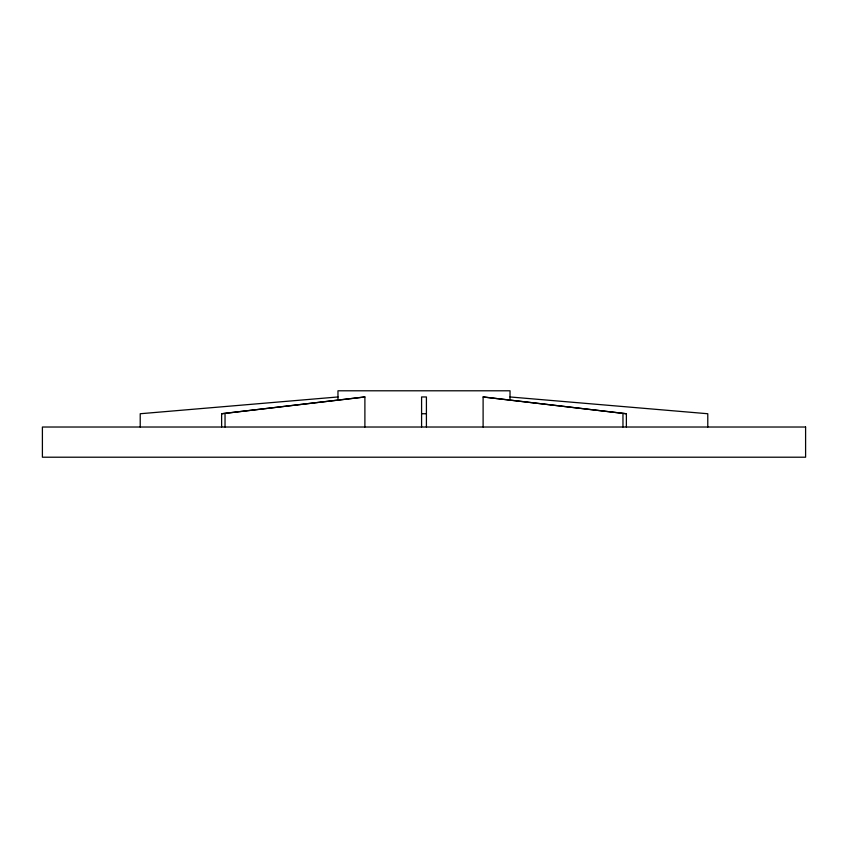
<?xml version="1.0" encoding="UTF-8"?>
<svg xmlns="http://www.w3.org/2000/svg" width="848" height="848" viewBox="0 0 848 848"><rect width="100%" height="100%" fill="white"/><g stroke="black" fill="none" stroke-linecap="round" stroke-linejoin="round"><path stroke-width="1.27" d="M221.625 427.021L221.625 413.739L364.894 396.959L364.894 427.021M221.625 413.739L364.894 396.959M337.992 396.959L140.217 413.739L140.217 427.021M421.583 413.739L426.417 413.739M483.106 427.021L483.106 396.959L626.375 413.739L626.375 427.021M483.106 396.959L626.375 413.739M510.008 396.959L707.783 413.739L707.783 427.021M622.962 413.739L622.962 427.021M510.008 398.836L510.04 390.79L337.96 390.79L337.992 399.567M426.417 427.021L426.417 396.959L421.583 396.959L421.583 427.021M225.038 413.739L225.038 427.021M805.6 427.021L42.4 427.021L42.4 457.21L805.6 457.21L805.6 427.021"/></g></svg>
